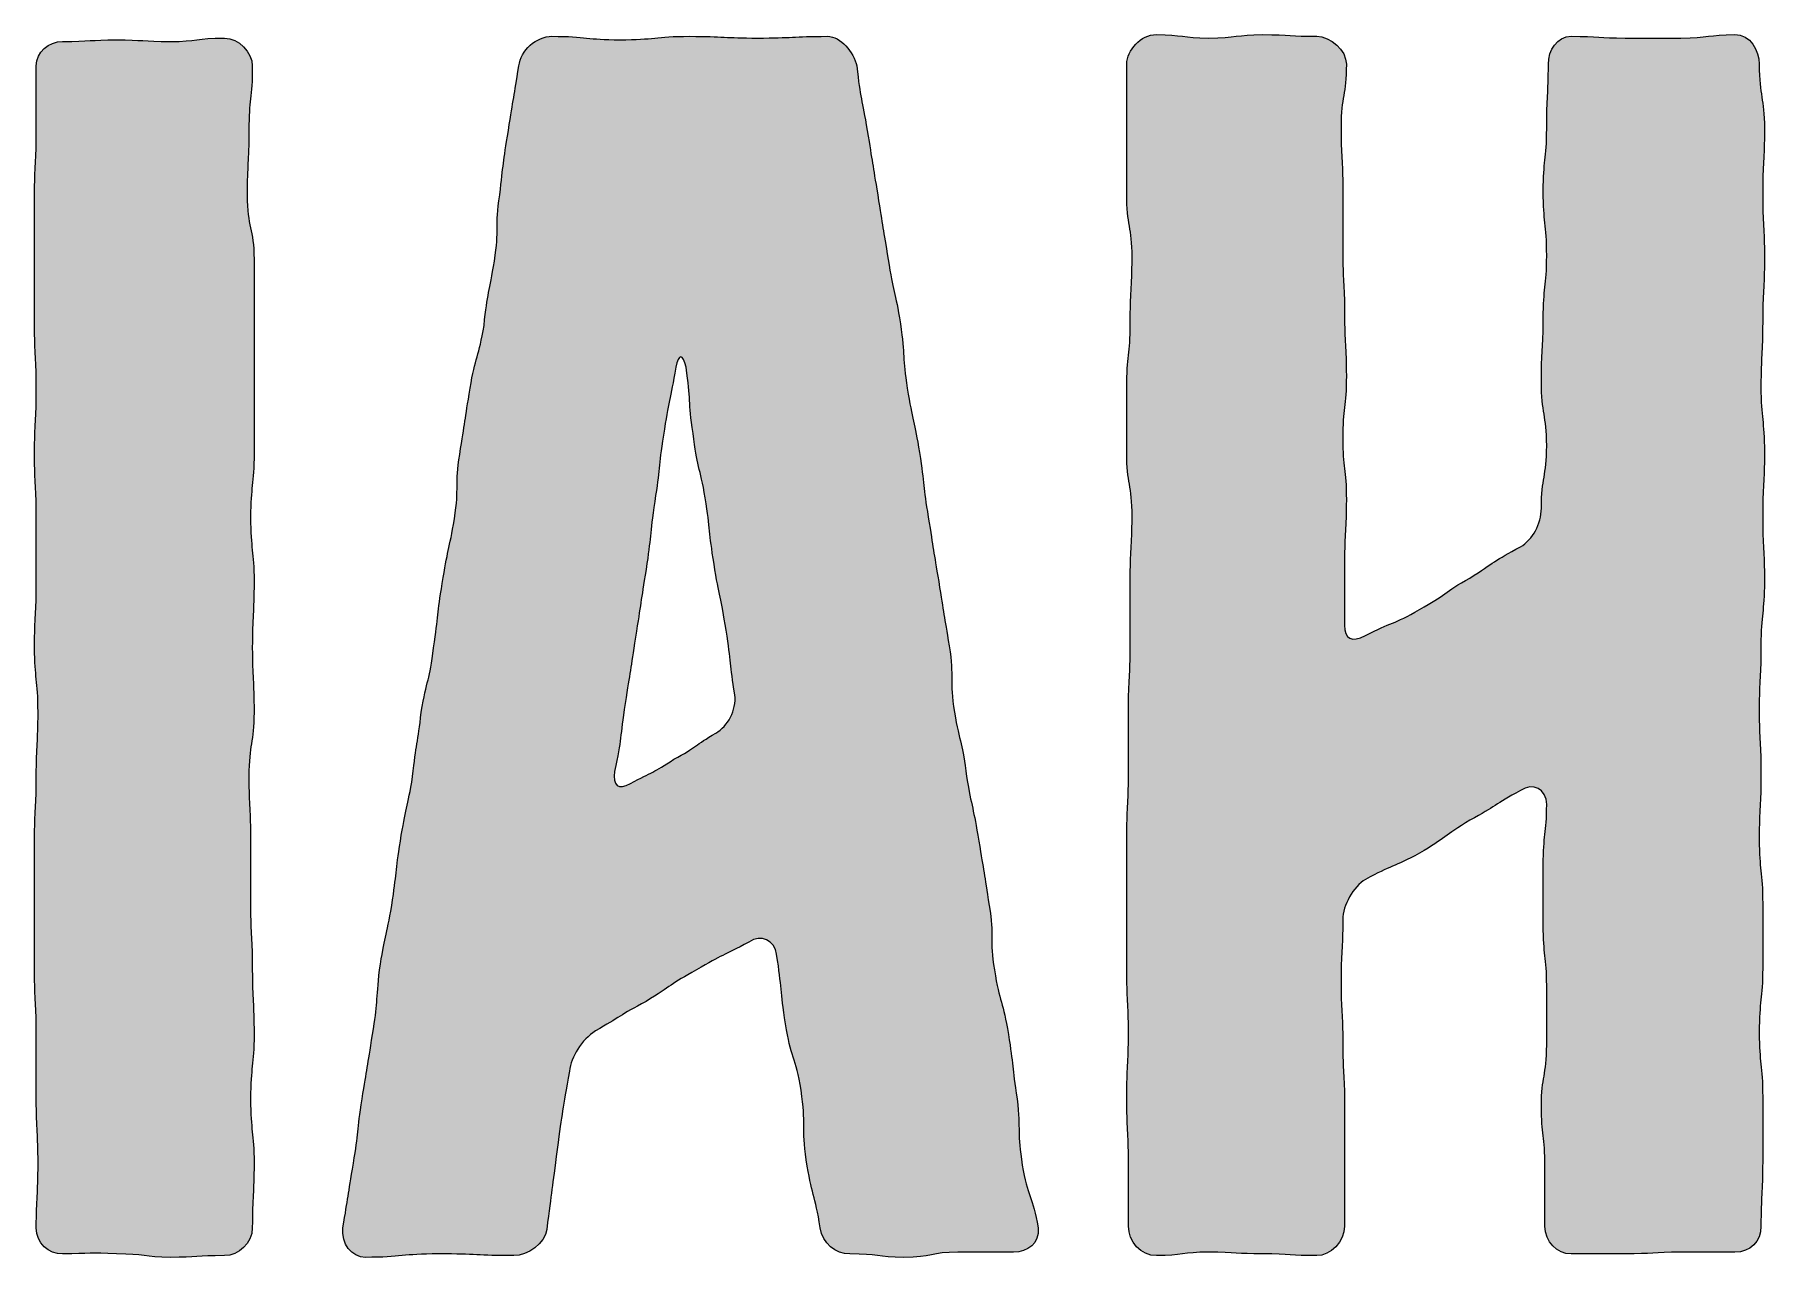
# Model space of a CAD drawing. Header units: inches. Extents: x 217 to 864, y -1016 to -62.
# Drawn here: x 722.1 to 862.1, y -898.3 to -799.3 of the extents above; entities that cross this region are included whole.
import ezdxf

# ---------------------------------------------------------------- set-up
doc = ezdxf.new("R2010")
doc.units = ezdxf.units.IN
doc.header["$MEASUREMENT"] = 0
doc.layers.add('Layer 1', color=7, linetype='Continuous')

# ---------------------------------------------------------------- blocks, each defined once
blk = doc.blocks.new('block 2')
at = {"layer": 'Layer 1', "true_color": 0x040404}
h = blk.add_hatch(color=18, dxfattribs=at)
h.dxf.hatch_style = 2
edge = h.paths.add_edge_path()
edge.add_spline(control_points=[(739.74, -895.91), (739.74, -893.23), (739.88, -893.23), (739.88, -890.69), (739.88, -888.15), (739.6, -888.15), (739.6, -885.48), (739.6, -882.8), (739.88, -882.8), (739.88, -880.26), (739.88, -877.58), (739.74, -877.58), (739.74, -875.04), (739.74, -872.36), (739.6, -872.36), (739.6, -869.83), (739.6, -867.15), (739.6, -867.15), (739.6, -864.61), (739.6, -861.93), (739.46, -861.93), (739.46, -859.39), (739.46, -856.71), (739.88, -856.71), (739.88, -854.18), (739.88, -851.5), (739.74, -851.5), (739.74, -848.96), (739.74, -846.28), (739.88, -846.28), (739.88, -843.61), (739.88, -841.07), (739.6, -841.07), (739.6, -838.39), (739.6, -835.85), (739.88, -835.85), (739.88, -833.17), (739.88, -830.64), (739.88, -830.64), (739.88, -827.96), (739.88, -825.42), (739.88, -825.42), (739.88, -822.74), (739.88, -820.2), (739.88, -820.2), (739.88, -817.53), (739.88, -814.99), (739.32, -814.99), (739.32, -812.31), (739.32, -809.77), (739.46, -809.77), (739.46, -807.09), (739.46, -804.56), (739.74, -804.56), (739.74, -801.88), (739.74, -800.75), (738.61, -799.62), (737.49, -799.62), (735.23, -799.62), (735.23, -799.9), (733.12, -799.9), (730.86, -799.9), (730.86, -799.76), (728.75, -799.76), (726.63, -799.76), (726.63, -799.9), (724.38, -799.9), (723.25, -799.9), (722.26, -800.75), (722.26, -801.88), (722.26, -804.56), (722.26, -804.56), (722.26, -807.09), (722.26, -809.77), (722.12, -809.77), (722.12, -812.45), (722.12, -814.99), (722.12, -814.99), (722.12, -817.67), (722.12, -820.2), (722.12, -820.2), (722.12, -822.74), (722.12, -825.42), (722.26, -825.42), (722.26, -828.1), (722.26, -830.64), (722.12, -830.64), (722.12, -833.31), (722.12, -835.85), (722.26, -835.85), (722.26, -838.53), (722.26, -841.07), (722.26, -841.07), (722.26, -843.75), (722.26, -846.28), (722.12, -846.28), (722.12, -848.96), (722.12, -851.5), (722.4, -851.5), (722.4, -854.18), (722.4, -856.71), (722.26, -856.71), (722.26, -859.39), (722.26, -861.93), (722.12, -861.93), (722.12, -864.61), (722.12, -867.15), (722.12, -867.15), (722.12, -869.83), (722.12, -872.36), (722.12, -872.36), (722.12, -875.04), (722.12, -877.72), (722.26, -877.72), (722.26, -880.26), (722.26, -882.94), (722.26, -882.94), (722.26, -885.48), (722.26, -888.15), (722.4, -888.15), (722.4, -890.69), (722.4, -893.37), (722.26, -893.37), (722.26, -895.91), (722.26, -897.17), (723.25, -898.02), (724.38, -898.02), (726.63, -898.02), (726.63, -897.88), (728.75, -898.02), (731, -898.02), (731, -898.3), (733.12, -898.3), (735.23, -898.3), (735.23, -898.16), (737.49, -898.16), (738.61, -898.16), (739.74, -897.17), (739.74, -895.91)], knot_values=[0, 0, 0, 0, 1, 1, 1, 2, 2, 2, 3, 3, 3, 4, 4, 4, 5, 5, 5, 6, 6, 6, 7, 7, 7, 8, 8, 8, 9, 9, 9, 10, 10, 10, 11, 11, 11, 12, 12, 12, 13, 13, 13, 14, 14, 14, 15, 15, 15, 16, 16, 16, 17, 17, 17, 18, 18, 18, 19, 19, 19, 20, 20, 20, 21, 21, 21, 22, 22, 22, 23, 23, 23, 24, 24, 24, 25, 25, 25, 26, 26, 26, 27, 27, 27, 28, 28, 28, 29, 29, 29, 30, 30, 30, 31, 31, 31, 32, 32, 32, 33, 33, 33, 34, 34, 34, 35, 35, 35, 36, 36, 36, 37, 37, 37, 38, 38, 38, 39, 39, 39, 40, 40, 40, 41, 41, 41, 42, 42, 42, 43, 43, 43, 44, 44, 44, 45, 45, 45, 46, 46, 46, 46], degree=3, periodic=1)
h = blk.add_hatch(color=18, dxfattribs=at)
h.dxf.hatch_style = 2
edge = h.paths.add_edge_path()
edge.add_spline(control_points=[(763.56, -896.05), (763.99, -892.8), (763.99, -892.8), (764.41, -889.56), (764.83, -886.46), (764.83, -886.46), (765.4, -883.22), (765.54, -882.09), (766.38, -880.68), (767.51, -879.98), (769.48, -878.85), (769.48, -878.71), (771.6, -877.58), (773.71, -876.31), (773.57, -876.17), (775.69, -875.04), (777.8, -873.77), (777.8, -873.91), (779.92, -872.79), (780.9, -872.08), (782.03, -872.65), (782.17, -873.77), (782.6, -876.59), (782.45, -876.59), (782.88, -879.41), (783.3, -882.09), (783.72, -882.09), (784.15, -884.77), (784.57, -887.59), (784.15, -887.73), (784.57, -890.41), (784.99, -893.23), (785.27, -893.23), (785.7, -895.91), (785.84, -897.17), (786.97, -898.02), (788.09, -898.02), (790.35, -898.02), (790.35, -898.3), (792.46, -898.3), (794.72, -898.3), (794.72, -897.88), (796.83, -897.88), (799.09, -897.88), (799.09, -897.88), (801.34, -897.88), (802.47, -897.88), (803.46, -897.17), (803.32, -895.91), (802.9, -893.37), (802.47, -893.37), (802.05, -890.83), (801.63, -888.15), (801.91, -888.15), (801.63, -885.48), (801.2, -882.8), (801.34, -882.8), (800.92, -880.26), (800.5, -877.58), (800.22, -877.72), (799.79, -875.04), (799.37, -872.51), (799.79, -872.36), (799.37, -869.83), (798.95, -867.15), (798.95, -867.15), (798.53, -864.61), (798.1, -861.93), (797.96, -861.93), (797.54, -859.39), (797.26, -856.71), (796.98, -856.71), (796.55, -854.18), (796.13, -851.5), (796.55, -851.5), (796.13, -848.82), (795.7, -846.28), (795.7, -846.28), (795.28, -843.61), (794.86, -841.07), (794.86, -841.07), (794.44, -838.39), (794.01, -835.85), (794.15, -835.85), (793.73, -833.17), (793.31, -830.64), (793.17, -830.64), (792.74, -827.96), (792.32, -825.42), (792.6, -825.42), (792.18, -822.74), (791.76, -820.06), (791.62, -820.2), (791.19, -817.53), (790.77, -814.99), (790.77, -814.99), (790.35, -812.31), (789.93, -809.77), (789.93, -809.77), (789.5, -807.09), (789.08, -804.56), (788.94, -804.56), (788.66, -801.88), (788.38, -800.75), (787.39, -799.48), (786.26, -799.48), (783.44, -799.48), (783.44, -799.62), (780.62, -799.62), (777.94, -799.62), (777.94, -799.48), (775.12, -799.48), (772.3, -799.48), (772.3, -799.76), (769.48, -799.76), (766.81, -799.76), (766.81, -799.48), (763.99, -799.48), (762.72, -799.48), (761.45, -800.61), (761.31, -801.88), (760.89, -804.41), (760.89, -804.41), (760.46, -807.09), (760.04, -809.77), (760.04, -809.77), (759.76, -812.31), (759.33, -814.99), (759.76, -814.99), (759.33, -817.67), (758.91, -820.2), (758.77, -820.2), (758.49, -822.88), (758.07, -825.42), (757.78, -825.42), (757.36, -827.96), (756.94, -830.64), (756.94, -830.64), (756.52, -833.31), (756.09, -835.85), (756.52, -835.85), (756.09, -838.53), (755.67, -841.07), (755.53, -841.07), (755.11, -843.75), (754.68, -846.28), (754.82, -846.28), (754.4, -848.96), (754.12, -851.64), (753.84, -851.5), (753.41, -854.18), (753.13, -856.71), (752.99, -856.71), (752.71, -859.39), (752.29, -861.93), (752.15, -861.93), (751.72, -864.61), (751.3, -867.15), (751.44, -867.15), (751.02, -869.83), (750.59, -872.36), (750.45, -872.36), (750.03, -875.04), (749.75, -877.58), (749.89, -877.72), (749.47, -880.26), (749.04, -882.94), (749.04, -882.94), (748.62, -885.48), (748.2, -888.15), (748.34, -888.15), (747.92, -890.69), (747.49, -893.37), (747.49, -893.37), (747.07, -895.91), (746.93, -897.17), (747.77, -898.3), (748.9, -898.3), (751.86, -898.3), (751.86, -898.02), (754.82, -898.02), (757.92, -898.02), (757.92, -898.16), (760.89, -898.16), (762.01, -898.16), (763.42, -897.17), (763.56, -896.05)], knot_values=[0, 0, 0, 0, 1, 1, 1, 2, 2, 2, 3, 3, 3, 4, 4, 4, 5, 5, 5, 6, 6, 6, 7, 7, 7, 8, 8, 8, 9, 9, 9, 10, 10, 10, 11, 11, 11, 12, 12, 12, 13, 13, 13, 14, 14, 14, 15, 15, 15, 16, 16, 16, 17, 17, 17, 18, 18, 18, 19, 19, 19, 20, 20, 20, 21, 21, 21, 22, 22, 22, 23, 23, 23, 24, 24, 24, 25, 25, 25, 26, 26, 26, 27, 27, 27, 28, 28, 28, 29, 29, 29, 30, 30, 30, 31, 31, 31, 32, 32, 32, 33, 33, 33, 34, 34, 34, 35, 35, 35, 36, 36, 36, 37, 37, 37, 38, 38, 38, 39, 39, 39, 40, 40, 40, 41, 41, 41, 42, 42, 42, 43, 43, 43, 44, 44, 44, 45, 45, 45, 46, 46, 46, 47, 47, 47, 48, 48, 48, 49, 49, 49, 50, 50, 50, 51, 51, 51, 52, 52, 52, 53, 53, 53, 54, 54, 54, 55, 55, 55, 56, 56, 56, 57, 57, 57, 58, 58, 58, 59, 59, 59, 60, 60, 60, 61, 61, 61, 62, 62, 62, 62], degree=3, periodic=1)
edge = h.paths.add_edge_path()
edge.add_spline(control_points=[(769.91, -853.47), (770.33, -850.79), (770.33, -850.79), (770.75, -848.12), (771.18, -845.3), (771.18, -845.3), (771.6, -842.62), (772.02, -839.94), (771.88, -839.94), (772.3, -837.12), (772.73, -834.44), (772.59, -834.44), (773.01, -831.76), (773.43, -828.94), (773.57, -828.94), (774, -826.26), (774.28, -825.14), (774.56, -825.14), (774.84, -826.26), (775.26, -828.94), (774.98, -828.94), (775.41, -831.62), (775.69, -834.3), (775.97, -834.3), (776.39, -836.84), (776.81, -839.52), (776.67, -839.52), (777.1, -842.2), (777.52, -844.87), (777.66, -844.87), (778.08, -847.55), (778.51, -850.23), (778.37, -850.23), (778.79, -852.77), (778.93, -854.04), (778.22, -855.31), (777.24, -855.87), (775.55, -856.86), (775.69, -857), (773.85, -857.99), (772.16, -859.11), (772.16, -858.97), (770.33, -859.96), (769.34, -860.52), (768.92, -860.1), (769.06, -858.97), (769.63, -856.29), (769.48, -856.29), (769.91, -853.47)], knot_values=[0, 0, 0, 0, 1, 1, 1, 2, 2, 2, 3, 3, 3, 4, 4, 4, 5, 5, 5, 6, 6, 6, 7, 7, 7, 8, 8, 8, 9, 9, 9, 10, 10, 10, 11, 11, 11, 12, 12, 12, 13, 13, 13, 14, 14, 14, 15, 15, 15, 16, 16, 16, 16], degree=3, periodic=1)
h = blk.add_hatch(color=18, dxfattribs=at)
h.dxf.hatch_style = 2
edge = h.paths.add_edge_path()
edge.add_spline(control_points=[(862.1, -817.38), (862.1, -814.85), (861.96, -814.85), (861.96, -812.17), (861.96, -809.63), (862.1, -809.63), (862.1, -806.95), (862.1, -804.41), (861.68, -804.41), (861.68, -801.74), (861.68, -800.61), (860.97, -799.34), (859.7, -799.34), (857.59, -799.34), (857.59, -799.62), (855.33, -799.62), (853.08, -799.62), (853.08, -799.62), (850.82, -799.62), (848.71, -799.62), (848.71, -799.48), (846.45, -799.48), (845.32, -799.48), (844.62, -800.61), (844.62, -801.74), (844.62, -804.27), (844.48, -804.27), (844.48, -806.95), (844.48, -809.49), (844.2, -809.49), (844.2, -812.03), (844.2, -814.57), (844.48, -814.57), (844.48, -817.24), (844.48, -819.78), (844.2, -819.78), (844.2, -822.32), (844.2, -824.86), (844.05, -824.86), (844.05, -827.39), (844.05, -830.07), (844.48, -830.07), (844.48, -832.61), (844.48, -835.15), (844.05, -835.15), (844.05, -837.68), (844.05, -838.95), (843.35, -840.22), (842.36, -840.79), (840.25, -841.91), (840.25, -842.06), (838.27, -843.32), (836.16, -844.45), (836.3, -844.73), (834.19, -845.86), (832.07, -847.13), (831.93, -846.85), (829.82, -847.98), (828.69, -848.54), (828.12, -848.26), (828.12, -847.13), (828.12, -844.59), (828.12, -844.59), (828.12, -842.06), (828.12, -839.52), (828.27, -839.52), (828.27, -836.98), (828.27, -834.44), (827.98, -834.44), (827.98, -832.05), (827.98, -829.51), (828.27, -829.51), (828.27, -826.97), (828.27, -824.43), (828.12, -824.43), (828.12, -821.9), (828.12, -819.36), (827.98, -819.36), (827.98, -816.82), (827.98, -814.28), (827.98, -814.28), (827.98, -811.89), (827.98, -809.35), (827.84, -809.35), (827.84, -806.81), (827.84, -804.27), (828.27, -804.27), (828.27, -801.74), (828.27, -800.61), (827, -799.48), (825.87, -799.48), (823.75, -799.48), (823.75, -799.34), (821.5, -799.34), (819.38, -799.34), (819.38, -799.62), (817.13, -799.62), (815.01, -799.62), (815.01, -799.34), (812.9, -799.34), (811.63, -799.34), (810.5, -800.61), (810.5, -801.74), (810.5, -804.41), (810.5, -804.41), (810.5, -806.95), (810.5, -809.63), (810.5, -809.63), (810.5, -812.17), (810.5, -814.85), (810.93, -814.85), (810.93, -817.38), (810.93, -820.06), (810.78, -820.06), (810.78, -822.74), (810.78, -825.28), (810.5, -825.28), (810.5, -827.96), (810.5, -830.49), (810.5, -830.49), (810.5, -833.17), (810.5, -835.71), (810.93, -835.71), (810.93, -838.39), (810.93, -840.93), (810.78, -840.93), (810.78, -843.61), (810.78, -846.14), (810.78, -846.14), (810.78, -848.82), (810.78, -851.36), (810.64, -851.36), (810.64, -854.04), (810.64, -856.58), (810.64, -856.58), (810.64, -859.25), (810.64, -861.79), (810.5, -861.79), (810.5, -864.47), (810.5, -867.01), (810.5, -867.01), (810.5, -869.68), (810.5, -872.22), (810.5, -872.22), (810.5, -874.9), (810.5, -877.58), (810.64, -877.58), (810.64, -880.12), (810.64, -882.8), (810.5, -882.8), (810.5, -885.33), (810.5, -888.01), (810.64, -888.01), (810.64, -890.55), (810.64, -893.23), (810.64, -893.23), (810.64, -895.77), (810.64, -897.03), (811.63, -898.16), (812.9, -898.16), (815.01, -898.16), (815.01, -897.88), (817.13, -897.88), (819.38, -897.88), (819.38, -898.02), (821.5, -898.02), (823.75, -898.02), (823.75, -898.16), (825.87, -898.16), (827, -898.16), (828.12, -897.03), (828.12, -895.77), (828.12, -893.37), (828.12, -893.37), (828.12, -890.83), (828.12, -888.29), (828.12, -888.29), (828.12, -885.9), (828.12, -883.36), (827.98, -883.36), (827.98, -880.96), (827.98, -878.43), (827.84, -878.43), (827.84, -876.03), (827.84, -873.49), (827.98, -873.49), (827.98, -870.95), (827.98, -869.83), (828.83, -868.28), (829.82, -867.71), (831.93, -866.58), (832.07, -866.72), (834.19, -865.6), (836.3, -864.33), (836.16, -864.19), (838.27, -862.92), (840.39, -861.79), (840.25, -861.65), (842.36, -860.52), (843.35, -859.82), (844.48, -860.38), (844.48, -861.65), (844.48, -864.05), (844.2, -864.05), (844.2, -866.58), (844.2, -868.98), (844.2, -868.98), (844.2, -871.38), (844.2, -873.91), (844.48, -873.91), (844.48, -876.31), (844.48, -878.71), (844.48, -878.71), (844.48, -881.1), (844.48, -883.64), (844.05, -883.64), (844.05, -886.04), (844.05, -888.44), (844.34, -888.44), (844.34, -890.97), (844.34, -893.37), (844.34, -893.37), (844.34, -895.77), (844.34, -897.03), (845.32, -898.02), (846.45, -898.02), (848.71, -898.02), (848.71, -898.02), (850.82, -898.02), (853.08, -898.02), (853.08, -897.88), (855.33, -897.88), (857.59, -897.88), (857.59, -897.88), (859.7, -897.88), (860.97, -897.88), (861.82, -897.03), (861.82, -895.77), (861.82, -893.23), (861.96, -893.23), (861.96, -890.55), (861.96, -888.01), (861.96, -888.01), (861.96, -885.33), (861.96, -882.65), (861.68, -882.65), (861.68, -880.12), (861.68, -877.44), (861.96, -877.44), (861.96, -874.9), (861.96, -872.22), (861.96, -872.22), (861.96, -869.68), (861.96, -867.01), (861.68, -867.01), (861.68, -864.47), (861.68, -861.79), (861.82, -861.79), (861.82, -859.25), (861.82, -856.58), (861.68, -856.58), (861.68, -854.04), (861.68, -851.36), (861.82, -851.36), (861.82, -848.82), (861.82, -846.14), (862.1, -846.14), (862.1, -843.61), (862.1, -840.93), (861.96, -840.93), (861.96, -838.39), (861.96, -835.71), (862.1, -835.71), (862.1, -833.17), (862.1, -830.49), (861.82, -830.49), (861.82, -827.82), (861.82, -825.28), (861.96, -825.28), (861.96, -822.6), (861.96, -820.06), (862.1, -820.06), (862.1, -817.38)], knot_values=[0, 0, 0, 0, 1, 1, 1, 2, 2, 2, 3, 3, 3, 4, 4, 4, 5, 5, 5, 6, 6, 6, 7, 7, 7, 8, 8, 8, 9, 9, 9, 10, 10, 10, 11, 11, 11, 12, 12, 12, 13, 13, 13, 14, 14, 14, 15, 15, 15, 16, 16, 16, 17, 17, 17, 18, 18, 18, 19, 19, 19, 20, 20, 20, 21, 21, 21, 22, 22, 22, 23, 23, 23, 24, 24, 24, 25, 25, 25, 26, 26, 26, 27, 27, 27, 28, 28, 28, 29, 29, 29, 30, 30, 30, 31, 31, 31, 32, 32, 32, 33, 33, 33, 34, 34, 34, 35, 35, 35, 36, 36, 36, 37, 37, 37, 38, 38, 38, 39, 39, 39, 40, 40, 40, 41, 41, 41, 42, 42, 42, 43, 43, 43, 44, 44, 44, 45, 45, 45, 46, 46, 46, 47, 47, 47, 48, 48, 48, 49, 49, 49, 50, 50, 50, 51, 51, 51, 52, 52, 52, 53, 53, 53, 54, 54, 54, 55, 55, 55, 56, 56, 56, 57, 57, 57, 58, 58, 58, 59, 59, 59, 60, 60, 60, 61, 61, 61, 62, 62, 62, 63, 63, 63, 64, 64, 64, 65, 65, 65, 66, 66, 66, 67, 67, 67, 68, 68, 68, 69, 69, 69, 70, 70, 70, 71, 71, 71, 72, 72, 72, 73, 73, 73, 74, 74, 74, 75, 75, 75, 76, 76, 76, 77, 77, 77, 78, 78, 78, 79, 79, 79, 80, 80, 80, 81, 81, 81, 82, 82, 82, 83, 83, 83, 84, 84, 84, 85, 85, 85, 86, 86, 86, 87, 87, 87, 88, 88, 88, 89, 89, 89, 90, 90, 90, 91, 91, 91, 92, 92, 92, 93, 93, 93, 94, 94, 94, 94], degree=3, periodic=1)
at = {"layer": 'Layer 1', "lineweight": 0}
for points, knots in [([(739.74, -895.91), (739.74, -893.23), (739.88, -893.23), (739.88, -890.69), (739.88, -888.15), (739.6, -888.15), (739.6, -885.48), (739.6, -882.8), (739.88, -882.8), (739.88, -880.26), (739.88, -877.58), (739.74, -877.58), (739.74, -875.04), (739.74, -872.36), (739.6, -872.36), (739.6, -869.83), (739.6, -867.15), (739.6, -867.15), (739.6, -864.61), (739.6, -861.93), (739.46, -861.93), (739.46, -859.39), (739.46, -856.71), (739.88, -856.71), (739.88, -854.18), (739.88, -851.5), (739.74, -851.5), (739.74, -848.96), (739.74, -846.28), (739.88, -846.28), (739.88, -843.61), (739.88, -841.07), (739.6, -841.07), (739.6, -838.39), (739.6, -835.85), (739.88, -835.85), (739.88, -833.17), (739.88, -830.64), (739.88, -830.64), (739.88, -827.96), (739.88, -825.42), (739.88, -825.42), (739.88, -822.74), (739.88, -820.2), (739.88, -820.2), (739.88, -817.53), (739.88, -814.99), (739.32, -814.99), (739.32, -812.31), (739.32, -809.77), (739.46, -809.77), (739.46, -807.09), (739.46, -804.56), (739.74, -804.56), (739.74, -801.88), (739.74, -800.75), (738.61, -799.62), (737.49, -799.62), (735.23, -799.62), (735.23, -799.9), (733.12, -799.9), (730.86, -799.9), (730.86, -799.76), (728.75, -799.76), (726.63, -799.76), (726.63, -799.9), (724.38, -799.9), (723.25, -799.9), (722.26, -800.75), (722.26, -801.88), (722.26, -804.56), (722.26, -804.56), (722.26, -807.09), (722.26, -809.77), (722.12, -809.77), (722.12, -812.45), (722.12, -814.99), (722.12, -814.99), (722.12, -817.67), (722.12, -820.2), (722.12, -820.2), (722.12, -822.74), (722.12, -825.42), (722.26, -825.42), (722.26, -828.1), (722.26, -830.64), (722.12, -830.64), (722.12, -833.31), (722.12, -835.85), (722.26, -835.85), (722.26, -838.53), (722.26, -841.07), (722.26, -841.07), (722.26, -843.75), (722.26, -846.28), (722.12, -846.28), (722.12, -848.96), (722.12, -851.5), (722.4, -851.5), (722.4, -854.18), (722.4, -856.71), (722.26, -856.71), (722.26, -859.39), (722.26, -861.93), (722.12, -861.93), (722.12, -864.61), (722.12, -867.15), (722.12, -867.15), (722.12, -869.83), (722.12, -872.36), (722.12, -872.36), (722.12, -875.04), (722.12, -877.72), (722.26, -877.72), (722.26, -880.26), (722.26, -882.94), (722.26, -882.94), (722.26, -885.48), (722.26, -888.15), (722.4, -888.15), (722.4, -890.69), (722.4, -893.37), (722.26, -893.37), (722.26, -895.91), (722.26, -897.17), (723.25, -898.02), (724.38, -898.02), (726.63, -898.02), (726.63, -897.88), (728.75, -898.02), (731, -898.02), (731, -898.3), (733.12, -898.3), (735.23, -898.3), (735.23, -898.16), (737.49, -898.16), (738.61, -898.16), (739.74, -897.17), (739.74, -895.91)], [0, 0, 0, 0, 1, 1, 1, 2, 2, 2, 3, 3, 3, 4, 4, 4, 5, 5, 5, 6, 6, 6, 7, 7, 7, 8, 8, 8, 9, 9, 9, 10, 10, 10, 11, 11, 11, 12, 12, 12, 13, 13, 13, 14, 14, 14, 15, 15, 15, 16, 16, 16, 17, 17, 17, 18, 18, 18, 19, 19, 19, 20, 20, 20, 21, 21, 21, 22, 22, 22, 23, 23, 23, 24, 24, 24, 25, 25, 25, 26, 26, 26, 27, 27, 27, 28, 28, 28, 29, 29, 29, 30, 30, 30, 31, 31, 31, 32, 32, 32, 33, 33, 33, 34, 34, 34, 35, 35, 35, 36, 36, 36, 37, 37, 37, 38, 38, 38, 39, 39, 39, 40, 40, 40, 41, 41, 41, 42, 42, 42, 43, 43, 43, 44, 44, 44, 45, 45, 45, 46, 46, 46, 46]), ([(763.56, -896.05), (763.99, -892.8), (763.99, -892.8), (764.41, -889.56), (764.83, -886.46), (764.83, -886.46), (765.4, -883.22), (765.54, -882.09), (766.38, -880.68), (767.51, -879.98), (769.48, -878.85), (769.48, -878.71), (771.6, -877.58), (773.71, -876.31), (773.57, -876.17), (775.69, -875.04), (777.8, -873.77), (777.8, -873.91), (779.92, -872.79), (780.9, -872.08), (782.03, -872.65), (782.17, -873.77), (782.6, -876.59), (782.45, -876.59), (782.88, -879.41), (783.3, -882.09), (783.72, -882.09), (784.15, -884.77), (784.57, -887.59), (784.15, -887.73), (784.57, -890.41), (784.99, -893.23), (785.27, -893.23), (785.7, -895.91), (785.84, -897.17), (786.97, -898.02), (788.09, -898.02), (790.35, -898.02), (790.35, -898.3), (792.46, -898.3), (794.72, -898.3), (794.72, -897.88), (796.83, -897.88), (799.09, -897.88), (799.09, -897.88), (801.34, -897.88), (802.47, -897.88), (803.46, -897.17), (803.32, -895.91), (802.9, -893.37), (802.47, -893.37), (802.05, -890.83), (801.63, -888.15), (801.91, -888.15), (801.63, -885.48), (801.2, -882.8), (801.34, -882.8), (800.92, -880.26), (800.5, -877.58), (800.22, -877.72), (799.79, -875.04), (799.37, -872.51), (799.79, -872.36), (799.37, -869.83), (798.95, -867.15), (798.95, -867.15), (798.53, -864.61), (798.1, -861.93), (797.96, -861.93), (797.54, -859.39), (797.26, -856.71), (796.98, -856.71), (796.55, -854.18), (796.13, -851.5), (796.55, -851.5), (796.13, -848.82), (795.7, -846.28), (795.7, -846.28), (795.28, -843.61), (794.86, -841.07), (794.86, -841.07), (794.44, -838.39), (794.01, -835.85), (794.15, -835.85), (793.73, -833.17), (793.31, -830.64), (793.17, -830.64), (792.74, -827.96), (792.32, -825.42), (792.6, -825.42), (792.18, -822.74), (791.76, -820.06), (791.62, -820.2), (791.19, -817.53), (790.77, -814.99), (790.77, -814.99), (790.35, -812.31), (789.93, -809.77), (789.93, -809.77), (789.5, -807.09), (789.08, -804.56), (788.94, -804.56), (788.66, -801.88), (788.38, -800.75), (787.39, -799.48), (786.26, -799.48), (783.44, -799.48), (783.44, -799.62), (780.62, -799.62), (777.94, -799.62), (777.94, -799.48), (775.12, -799.48), (772.3, -799.48), (772.3, -799.76), (769.48, -799.76), (766.81, -799.76), (766.81, -799.48), (763.99, -799.48), (762.72, -799.48), (761.45, -800.61), (761.31, -801.88), (760.89, -804.41), (760.89, -804.41), (760.46, -807.09), (760.04, -809.77), (760.04, -809.77), (759.76, -812.31), (759.33, -814.99), (759.76, -814.99), (759.33, -817.67), (758.91, -820.2), (758.77, -820.2), (758.49, -822.88), (758.07, -825.42), (757.78, -825.42), (757.36, -827.96), (756.94, -830.64), (756.94, -830.64), (756.52, -833.31), (756.09, -835.85), (756.52, -835.85), (756.09, -838.53), (755.67, -841.07), (755.53, -841.07), (755.11, -843.75), (754.68, -846.28), (754.82, -846.28), (754.4, -848.96), (754.12, -851.64), (753.84, -851.5), (753.41, -854.18), (753.13, -856.71), (752.99, -856.71), (752.71, -859.39), (752.29, -861.93), (752.15, -861.93), (751.72, -864.61), (751.3, -867.15), (751.44, -867.15), (751.02, -869.83), (750.59, -872.36), (750.45, -872.36), (750.03, -875.04), (749.75, -877.58), (749.89, -877.72), (749.47, -880.26), (749.04, -882.94), (749.04, -882.94), (748.62, -885.48), (748.2, -888.15), (748.34, -888.15), (747.92, -890.69), (747.49, -893.37), (747.49, -893.37), (747.07, -895.91), (746.93, -897.17), (747.77, -898.3), (748.9, -898.3), (751.86, -898.3), (751.86, -898.02), (754.82, -898.02), (757.92, -898.02), (757.92, -898.16), (760.89, -898.16), (762.01, -898.16), (763.42, -897.17), (763.56, -896.05)], [0, 0, 0, 0, 1, 1, 1, 2, 2, 2, 3, 3, 3, 4, 4, 4, 5, 5, 5, 6, 6, 6, 7, 7, 7, 8, 8, 8, 9, 9, 9, 10, 10, 10, 11, 11, 11, 12, 12, 12, 13, 13, 13, 14, 14, 14, 15, 15, 15, 16, 16, 16, 17, 17, 17, 18, 18, 18, 19, 19, 19, 20, 20, 20, 21, 21, 21, 22, 22, 22, 23, 23, 23, 24, 24, 24, 25, 25, 25, 26, 26, 26, 27, 27, 27, 28, 28, 28, 29, 29, 29, 30, 30, 30, 31, 31, 31, 32, 32, 32, 33, 33, 33, 34, 34, 34, 35, 35, 35, 36, 36, 36, 37, 37, 37, 38, 38, 38, 39, 39, 39, 40, 40, 40, 41, 41, 41, 42, 42, 42, 43, 43, 43, 44, 44, 44, 45, 45, 45, 46, 46, 46, 47, 47, 47, 48, 48, 48, 49, 49, 49, 50, 50, 50, 51, 51, 51, 52, 52, 52, 53, 53, 53, 54, 54, 54, 55, 55, 55, 56, 56, 56, 57, 57, 57, 58, 58, 58, 59, 59, 59, 60, 60, 60, 61, 61, 61, 62, 62, 62, 62]), ([(862.1, -817.38), (862.1, -814.85), (861.96, -814.85), (861.96, -812.17), (861.96, -809.63), (862.1, -809.63), (862.1, -806.95), (862.1, -804.41), (861.68, -804.41), (861.68, -801.74), (861.68, -800.61), (860.97, -799.34), (859.7, -799.34), (857.59, -799.34), (857.59, -799.62), (855.33, -799.62), (853.08, -799.62), (853.08, -799.62), (850.82, -799.62), (848.71, -799.62), (848.71, -799.48), (846.45, -799.48), (845.32, -799.48), (844.62, -800.61), (844.62, -801.74), (844.62, -804.27), (844.48, -804.27), (844.48, -806.95), (844.48, -809.49), (844.2, -809.49), (844.2, -812.03), (844.2, -814.57), (844.48, -814.57), (844.48, -817.24), (844.48, -819.78), (844.2, -819.78), (844.2, -822.32), (844.2, -824.86), (844.05, -824.86), (844.05, -827.39), (844.05, -830.07), (844.48, -830.07), (844.48, -832.61), (844.48, -835.15), (844.05, -835.15), (844.05, -837.68), (844.05, -838.95), (843.35, -840.22), (842.36, -840.79), (840.25, -841.91), (840.25, -842.06), (838.27, -843.32), (836.16, -844.45), (836.3, -844.73), (834.19, -845.86), (832.07, -847.13), (831.93, -846.85), (829.82, -847.98), (828.69, -848.54), (828.12, -848.26), (828.12, -847.13), (828.12, -844.59), (828.12, -844.59), (828.12, -842.06), (828.12, -839.52), (828.27, -839.52), (828.27, -836.98), (828.27, -834.44), (827.98, -834.44), (827.98, -832.05), (827.98, -829.51), (828.27, -829.51), (828.27, -826.97), (828.27, -824.43), (828.12, -824.43), (828.12, -821.9), (828.12, -819.36), (827.98, -819.36), (827.98, -816.82), (827.98, -814.28), (827.98, -814.28), (827.98, -811.89), (827.98, -809.35), (827.84, -809.35), (827.84, -806.81), (827.84, -804.27), (828.27, -804.27), (828.27, -801.74), (828.27, -800.61), (827, -799.48), (825.87, -799.48), (823.75, -799.48), (823.75, -799.34), (821.5, -799.34), (819.38, -799.34), (819.38, -799.62), (817.13, -799.62), (815.01, -799.62), (815.01, -799.34), (812.9, -799.34), (811.63, -799.34), (810.5, -800.61), (810.5, -801.74), (810.5, -804.41), (810.5, -804.41), (810.5, -806.95), (810.5, -809.63), (810.5, -809.63), (810.5, -812.17), (810.5, -814.85), (810.93, -814.85), (810.93, -817.38), (810.93, -820.06), (810.78, -820.06), (810.78, -822.74), (810.78, -825.28), (810.5, -825.28), (810.5, -827.96), (810.5, -830.49), (810.5, -830.49), (810.5, -833.17), (810.5, -835.71), (810.93, -835.71), (810.93, -838.39), (810.93, -840.93), (810.78, -840.93), (810.78, -843.61), (810.78, -846.14), (810.78, -846.14), (810.78, -848.82), (810.78, -851.36), (810.64, -851.36), (810.64, -854.04), (810.64, -856.58), (810.64, -856.58), (810.64, -859.25), (810.64, -861.79), (810.5, -861.79), (810.5, -864.47), (810.5, -867.01), (810.5, -867.01), (810.5, -869.68), (810.5, -872.22), (810.5, -872.22), (810.5, -874.9), (810.5, -877.58), (810.64, -877.58), (810.64, -880.12), (810.64, -882.8), (810.5, -882.8), (810.5, -885.33), (810.5, -888.01), (810.64, -888.01), (810.64, -890.55), (810.64, -893.23), (810.64, -893.23), (810.64, -895.77), (810.64, -897.03), (811.63, -898.16), (812.9, -898.16), (815.01, -898.16), (815.01, -897.88), (817.13, -897.88), (819.38, -897.88), (819.38, -898.02), (821.5, -898.02), (823.75, -898.02), (823.75, -898.16), (825.87, -898.16), (827, -898.16), (828.12, -897.03), (828.12, -895.77), (828.12, -893.37), (828.12, -893.37), (828.12, -890.83), (828.12, -888.29), (828.12, -888.29), (828.12, -885.9), (828.12, -883.36), (827.98, -883.36), (827.98, -880.96), (827.98, -878.43), (827.84, -878.43), (827.84, -876.03), (827.84, -873.49), (827.98, -873.49), (827.98, -870.95), (827.98, -869.83), (828.83, -868.28), (829.82, -867.71), (831.93, -866.58), (832.07, -866.72), (834.19, -865.6), (836.3, -864.33), (836.16, -864.19), (838.27, -862.92), (840.39, -861.79), (840.25, -861.65), (842.36, -860.52), (843.35, -859.82), (844.48, -860.38), (844.48, -861.65), (844.48, -864.05), (844.2, -864.05), (844.2, -866.58), (844.2, -868.98), (844.2, -868.98), (844.2, -871.38), (844.2, -873.91), (844.48, -873.91), (844.48, -876.31), (844.48, -878.71), (844.48, -878.71), (844.48, -881.1), (844.48, -883.64), (844.05, -883.64), (844.05, -886.04), (844.05, -888.44), (844.34, -888.44), (844.34, -890.97), (844.34, -893.37), (844.34, -893.37), (844.34, -895.77), (844.34, -897.03), (845.32, -898.02), (846.45, -898.02), (848.71, -898.02), (848.71, -898.02), (850.82, -898.02), (853.08, -898.02), (853.08, -897.88), (855.33, -897.88), (857.59, -897.88), (857.59, -897.88), (859.7, -897.88), (860.97, -897.88), (861.82, -897.03), (861.82, -895.77), (861.82, -893.23), (861.96, -893.23), (861.96, -890.55), (861.96, -888.01), (861.96, -888.01), (861.96, -885.33), (861.96, -882.65), (861.68, -882.65), (861.68, -880.12), (861.68, -877.44), (861.96, -877.44), (861.96, -874.9), (861.96, -872.22), (861.96, -872.22), (861.96, -869.68), (861.96, -867.01), (861.68, -867.01), (861.68, -864.47), (861.68, -861.79), (861.82, -861.79), (861.82, -859.25), (861.82, -856.58), (861.68, -856.58), (861.68, -854.04), (861.68, -851.36), (861.82, -851.36), (861.82, -848.82), (861.82, -846.14), (862.1, -846.14), (862.1, -843.61), (862.1, -840.93), (861.96, -840.93), (861.96, -838.39), (861.96, -835.71), (862.1, -835.71), (862.1, -833.17), (862.1, -830.49), (861.82, -830.49), (861.82, -827.82), (861.82, -825.28), (861.96, -825.28), (861.96, -822.6), (861.96, -820.06), (862.1, -820.06), (862.1, -817.38)], [0, 0, 0, 0, 1, 1, 1, 2, 2, 2, 3, 3, 3, 4, 4, 4, 5, 5, 5, 6, 6, 6, 7, 7, 7, 8, 8, 8, 9, 9, 9, 10, 10, 10, 11, 11, 11, 12, 12, 12, 13, 13, 13, 14, 14, 14, 15, 15, 15, 16, 16, 16, 17, 17, 17, 18, 18, 18, 19, 19, 19, 20, 20, 20, 21, 21, 21, 22, 22, 22, 23, 23, 23, 24, 24, 24, 25, 25, 25, 26, 26, 26, 27, 27, 27, 28, 28, 28, 29, 29, 29, 30, 30, 30, 31, 31, 31, 32, 32, 32, 33, 33, 33, 34, 34, 34, 35, 35, 35, 36, 36, 36, 37, 37, 37, 38, 38, 38, 39, 39, 39, 40, 40, 40, 41, 41, 41, 42, 42, 42, 43, 43, 43, 44, 44, 44, 45, 45, 45, 46, 46, 46, 47, 47, 47, 48, 48, 48, 49, 49, 49, 50, 50, 50, 51, 51, 51, 52, 52, 52, 53, 53, 53, 54, 54, 54, 55, 55, 55, 56, 56, 56, 57, 57, 57, 58, 58, 58, 59, 59, 59, 60, 60, 60, 61, 61, 61, 62, 62, 62, 63, 63, 63, 64, 64, 64, 65, 65, 65, 66, 66, 66, 67, 67, 67, 68, 68, 68, 69, 69, 69, 70, 70, 70, 71, 71, 71, 72, 72, 72, 73, 73, 73, 74, 74, 74, 75, 75, 75, 76, 76, 76, 77, 77, 77, 78, 78, 78, 79, 79, 79, 80, 80, 80, 81, 81, 81, 82, 82, 82, 83, 83, 83, 84, 84, 84, 85, 85, 85, 86, 86, 86, 87, 87, 87, 88, 88, 88, 89, 89, 89, 90, 90, 90, 91, 91, 91, 92, 92, 92, 93, 93, 93, 94, 94, 94, 94]), ([(769.91, -853.47), (770.33, -850.79), (770.33, -850.79), (770.75, -848.12), (771.18, -845.3), (771.18, -845.3), (771.6, -842.62), (772.02, -839.94), (771.88, -839.94), (772.3, -837.12), (772.73, -834.44), (772.59, -834.44), (773.01, -831.76), (773.43, -828.94), (773.57, -828.94), (774, -826.26), (774.28, -825.14), (774.56, -825.14), (774.84, -826.26), (775.26, -828.94), (774.98, -828.94), (775.41, -831.62), (775.69, -834.3), (775.97, -834.3), (776.39, -836.84), (776.81, -839.52), (776.67, -839.52), (777.1, -842.2), (777.52, -844.87), (777.66, -844.87), (778.08, -847.55), (778.51, -850.23), (778.37, -850.23), (778.79, -852.77), (778.93, -854.04), (778.22, -855.31), (777.24, -855.87), (775.55, -856.86), (775.69, -857), (773.85, -857.99), (772.16, -859.11), (772.16, -858.97), (770.33, -859.96), (769.34, -860.52), (768.92, -860.1), (769.06, -858.97), (769.63, -856.29), (769.48, -856.29), (769.91, -853.47)], [0, 0, 0, 0, 1, 1, 1, 2, 2, 2, 3, 3, 3, 4, 4, 4, 5, 5, 5, 6, 6, 6, 7, 7, 7, 8, 8, 8, 9, 9, 9, 10, 10, 10, 11, 11, 11, 12, 12, 12, 13, 13, 13, 14, 14, 14, 15, 15, 15, 16, 16, 16, 16])]:
    blk.add_open_spline(points, degree=3, knots=knots, dxfattribs=at)

msp = doc.modelspace()

# ---------------------------------------------------------------- block references
at = {"layer": 'Layer 1'}
msp.add_blockref('block 2', (0, 0), dxfattribs=at)

doc.saveas('drawing.dxf')
